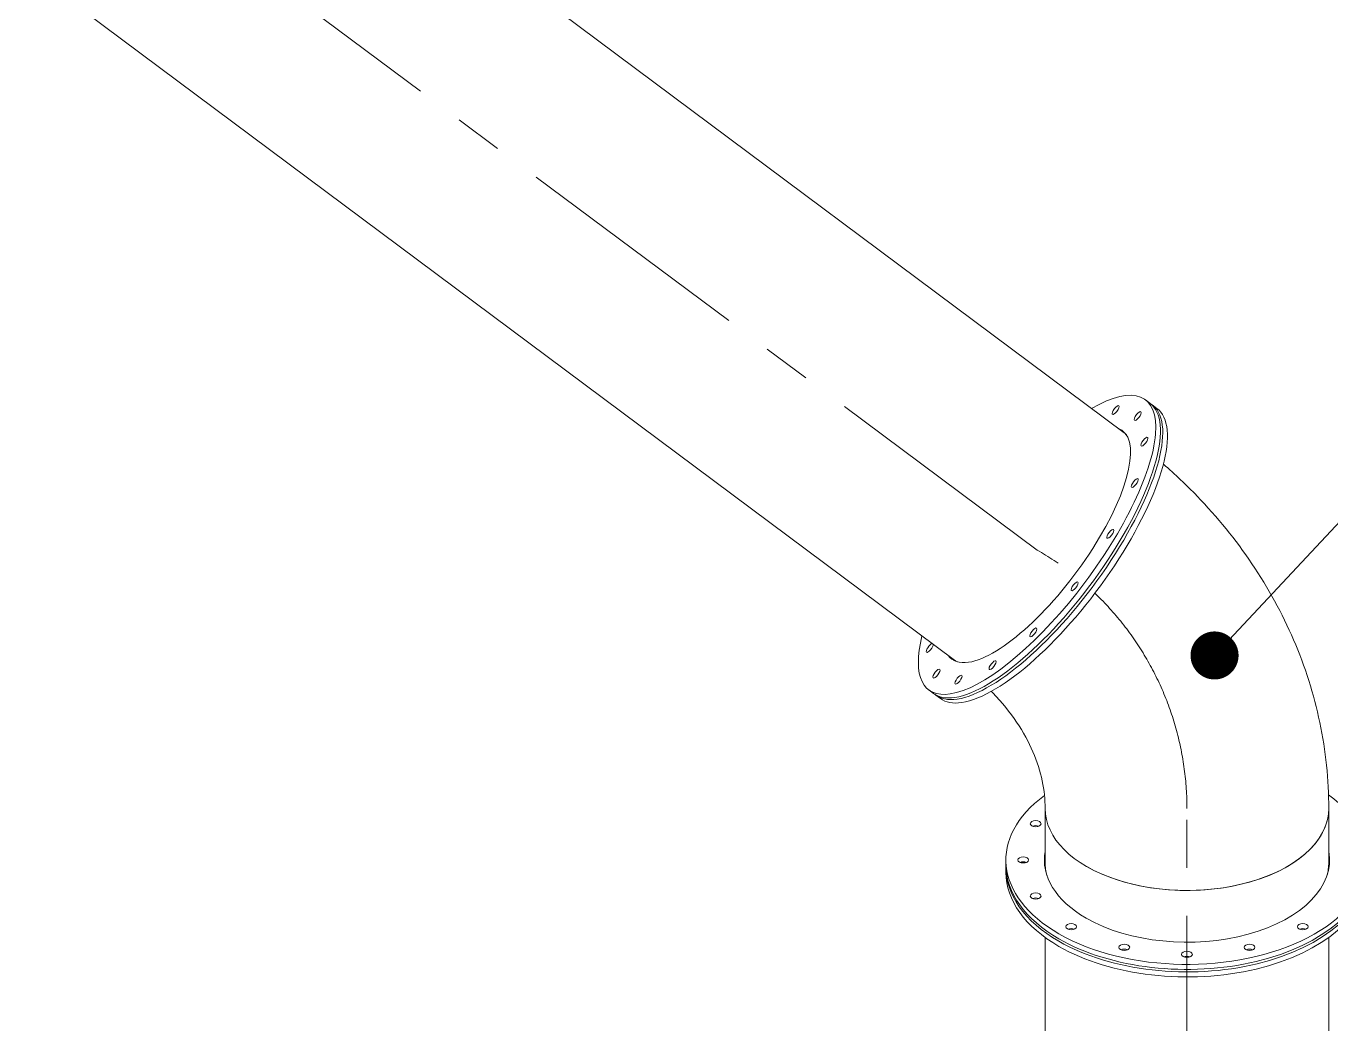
# Model space of a CAD drawing. Header units: inches. Extents: x -350577 to -266477, y -437959 to -377535.
# Drawn here: x -271484 to -269787, y -410301 to -409002 of the extents above; entities that cross this region are included whole.
import ezdxf

# ---------------------------------------------------------------- set-up
doc = ezdxf.new("R2010")
doc.units = ezdxf.units.IN
doc.header["$MEASUREMENT"] = 0
doc.linetypes.add('CENTER', pattern=[2, 1.25, -0.25, 0.25, -0.25])
doc.layers.add('CENTER       (itatec)', color=4, linetype='CENTER', lineweight=9)
doc.layers.add('ORGINAL (itatec)', color=3, linetype='Continuous', lineweight=9)
doc.styles.add('Geniso', font='geniso.shx', dxfattribs={"oblique": 15})
doc.dimstyles.new('scale 1b100', dxfattribs={"dimscale": 100, "dimtxt": 3, "dimasz": 2.5, "dimexe": 1, "dimexo": 1, "dimgap": 1, "dimtad": 1, "dimdec": 0, "dimzin": 0, "dimdsep": 46, "dimtxsty": 'Geniso', "dimcen": 0, "dimclrd": 1, "dimclre": 1, "dimclrt": 7, "dimadec": 0, "dimazin": 0, "dimtfac": 1, "dimtdec": 0, "dimtmove": 0, "dimatfit": 3, "dimfxl": 0.75, "dimtolj": 1, "dimtzin": 0, "dimarcsym": 0})

msp = doc.modelspace()

# ---------------------------------------------------------------- linework, layer by layer
at = {"layer": 'CENTER       (itatec)', "ltscale": 250}
msp.add_lwpolyline([(-269974.1, -410472.7), (-269974.1, -410020.6, 0.268785), (-270169.1, -409684.1), (-273493.1, -407208.8), (-274851.8, -406418.7)], format="xyb", dxfattribs=at)
at = {"layer": 'ORGINAL (itatec)', "extrusion": (-5.55112e-17, 0.816497, 0.57735)}
for p, q in [((-270055.7, -409531.7), (-273201.5, -407185.1)), ((-270276.4, -409827.5), (-273422.1, -407480.9)), ((-270028.2, -409488.6), (-270022.2, -409493.1)), ((-270019.2, -409495.4), (-270013.1, -409499.9)), ((-270309.9, -409866.1), (-270303.8, -409870.6)), ((-270300.8, -409872.9), (-270294.8, -409877.4)), ((-270158.6, -410090.6), (-270158.6, -410020.7)), ((-269789.6, -410090.6), (-269789.6, -410020.6)), ((-270209.6, -410087.3), (-270209.6, -410093.9)), ((-270209.6, -410097.1), (-270209.6, -410103.7)), ((-270158.6, -410333.5), (-270158.6, -410188.2)), ((-269789.6, -410476), (-269789.6, -410188.2))]:
    msp.add_line(p, q, dxfattribs=at)
at = {"layer": 'ORGINAL (itatec)', "extrusion": (2.66252e-16, 7.84044e-17, -1)}
msp.add_ellipse((-270169.1, -409677.4), major_axis=(140.8, 188.8), ratio=0.336013, start_param=-0.670615, end_param=2.814775, dxfattribs=at)
at = {"layer": 'ORGINAL (itatec)', "extrusion": (3.99736e-16, -2.11709e-17, -1)}
for centre in [(-270163, -409681.9), (-270154, -409688.6)]:
    msp.add_ellipse(centre, major_axis=(140.8, 188.8), ratio=0.336013, start_param=0, end_param=2.814775, dxfattribs=at)
at = {"layer": 'ORGINAL (itatec)', "extrusion": (2.77555e-16, 7.17707e-19, -1)}
for centre, major_axis, start_param, end_param in [((-270160, -409684.1), (140.8, 188.8), -0.023807, 2.814775), ((-270163, -409681.9), (-140.8, -188.8), -0.326818, 0), ((-270154, -409688.6), (-140.8, -188.8), -0.326818, 0)]:
    msp.add_ellipse(centre, major_axis=major_axis, ratio=0.336013, start_param=start_param, end_param=end_param, dxfattribs=at)
at = {"layer": 'ORGINAL (itatec)', "extrusion": (2.21757e-16, 1.11596e-16, -1)}
msp.add_ellipse((-270066.9, -409501.9), major_axis=(-4.19, -5.61), ratio=0.336013, start_param=-3.468410524930174, end_param=2.814774782249412, dxfattribs=at)
at = {"layer": 'ORGINAL (itatec)', "extrusion": (1.55373e-16, 2.26063e-17, -1)}
for centre, start_param, end_param in [((-270038.2, -409509.8), -3.468410524930174, 2.814774782249412), ((-270029.5, -409543.2), -3.468410524929949, 2.814774782249637), ((-270042, -409597), -3.468410524930324, 2.814774782249263), ((-270073.8, -409663.1), -3.468410524930025, 2.814774782249561), ((-270120.2, -409731.3), -3.468410524930174, 2.814774782249412), ((-270174, -409791.3), -3.4684105249304, 2.814774782249187), ((-270299.9, -409844.9), -3.468410524930174, 2.814774782249412), ((-270227, -409834), -3.4684105249304, 2.814774782249187), ((-270271.3, -409852.8), -3.468410524930174, 2.814774782249412)]:
    msp.add_ellipse(centre, major_axis=(-4.19, -5.61), ratio=0.336013, start_param=start_param, end_param=end_param, dxfattribs=at)
at = {"layer": 'ORGINAL (itatec)'}
for centre, major_axis, ratio, start_param, end_param in [((-270169.1, -409677.4), (-110.9, -148.7), 0.336013, 0.326818, 3.245474), ((-270163, -409681.9), (110.9, 148.7), 0.336013, 0.06048, 0.103882), ((-270166, -409679.6), (110.3, 147.9), 0.336013, -0.05908, 0), ((-270160, -409684.1), (110.9, 148.7), 0.336013, 0.090789, 0.105111), ((-270169.1, -409677.4), (-110.9, -148.7), 0.336013, -0.103882, 0.326818), ((-270163, -409681.9), (-110.9, -148.7), 0.336013, -0.103882, -0.06048), ((-270166, -409679.6), (-110.3, -147.9), 0.336013, 0, 0.05908), ((-270160, -409684.1), (-110.9, -148.7), 0.336013, -0.105111, -0.090789), ((-269974.1, -410020.6), (-184.5, 0), 0.57735, 0, 3.141593), ((-269974.1, -410020.6), (184.5, 0), 0.57735, -2.356195, 0.001006), ((-270170.9, -410046.8), (-7, 0), 0.57735, -2.200636, -0.940957), ((-269974.1, -410087.3), (-185.5, 0), 0.57735, -0.103886, 0.785398), ((-269974.1, -410087.3), (185.5, 0), 0.57735, -2.356194, 0.103877), ((-270187.1, -410093.9), (-7, 0), 0.57735, -2.200636, -0.940957), ((-269974.1, -410093.9), (-185.5, 0), 0.57735, -0.103886, -0.0305), ((-269974.1, -410097.1), (-185.5, 0), 0.57735, -0.103886, -0.045759), ((-269974.1, -410103.7), (-185.5, 0), 0.57735, -0.105263, -0.076312), ((-269974.1, -410090.6), (-184.5, 0), 0.57735, 0, 0.162653), ((-269974.1, -410100.4), (-184.5, 0), 0.57735, -0.046012, -0.017008), ((-269974.1, -410090.6), (184.5, 0), 0.57735, -0.162624, 0), ((-269974.1, -410100.4), (184.5, 0), 0.57735, 0.017008, 0.046002), ((-269974.1, -410093.9), (185.5, 0), 0.57735, 0.0305, 0.103877), ((-269974.1, -410097.1), (185.5, 0), 0.57735, 0.045759, 0.103877), ((-269974.1, -410103.7), (185.5, 0), 0.57735, 0.076312, 0.105256), ((-270170.9, -410140.9), (-7, 0), 0.57735, -2.200636, -0.940957), ((-270124.7, -410180.8), (-7, 0), 0.57735, -2.200636, -0.940957), ((-269823.5, -410180.8), (-7, 0), 0.57735, -2.200636, -0.940957), ((-270055.6, -410207.5), (-7, 0), 0.57735, -2.200636, -0.940957), ((-269974.1, -410216.9), (-7, 0), 0.57735, -2.200636, -0.940957), ((-269892.6, -410207.5), (-7, 0), 0.57735, -2.200636, -0.940957)]:
    msp.add_ellipse(centre, major_axis=major_axis, ratio=ratio, start_param=start_param, end_param=end_param, dxfattribs=at)
at = {"layer": 'ORGINAL (itatec)', "extrusion": (3.88433e-16, 5.65158e-17, -1)}
msp.add_ellipse((-270169.1, -409677.4), major_axis=(-140.8, -188.8), ratio=0.336013, start_param=-0.326818, end_param=0.670615, dxfattribs=at)
at = {"layer": 'ORGINAL (itatec)', "extrusion": (1.32767e-16, 1.7798e-16, -1)}
msp.add_ellipse((-270308.7, -409811.5), major_axis=(4.19, 5.61), ratio=0.336013, start_param=0.382845, end_param=5.90034, dxfattribs=at)
at = {"layer": 'ORGINAL (itatec)', "extrusion": (2.44363e-16, -4.37772e-17, -1)}
msp.add_ellipse((-270160, -409684.1), major_axis=(-140.8, -188.8), ratio=0.336013, start_param=-0.326818, end_param=0.023807, dxfattribs=at)
at = {"layer": 'ORGINAL (itatec)', "extrusion": (-2.06719e-17, -4.37951e-33, -1)}
msp.add_ellipse((-269974.1, -410087.3), major_axis=(-235.5, 0), ratio=0.57735, start_param=-0.785398, end_param=0.664719, dxfattribs=at)
at = {"layer": 'ORGINAL (itatec)', "extrusion": (3.48392e-17, 9.31494e-33, -1)}
msp.add_ellipse((-269974.1, -410087.3), major_axis=(235.5, 0), ratio=0.57735, start_param=-0.672661, end_param=2.356194, dxfattribs=at)
at = {"layer": 'ORGINAL (itatec)', "extrusion": (-1.84889e-32, 1.66533e-16, -1)}
for centre in [(-270170.9, -410040.3), (-270187.1, -410087.3), (-270170.9, -410134.4), (-270124.7, -410174.3), (-269823.5, -410174.3), (-270055.6, -410201), (-269892.6, -410201), (-269974.1, -410210.3)]:
    msp.add_ellipse(centre, major_axis=(-7, 0), ratio=0.57735, start_param=-3.926991, end_param=2.356194, dxfattribs=at)
at = {"layer": 'ORGINAL (itatec)', "extrusion": (-6.02649e-17, -3.28093e-28, -1)}
msp.add_ellipse((-269974.1, -410097.1), major_axis=(-235.5, 0), ratio=0.57735, start_param=-0.785398, end_param=0.012011, dxfattribs=at)
at = {"layer": 'ORGINAL (itatec)', "extrusion": (-3.80915e-17, -1.11022e-16, -1)}
msp.add_ellipse((-269974.1, -410093.9), major_axis=(-235.5, 0), ratio=0.57735, start_param=-0.785398, end_param=0, dxfattribs=at)
at = {"layer": 'ORGINAL (itatec)', "extrusion": (-9.45222e-17, -5.55112e-17, -1)}
msp.add_ellipse((-269974.1, -410093.9), major_axis=(235.5, 0), ratio=0.57735, start_param=0, end_param=2.356194, dxfattribs=at)
at = {"layer": 'ORGINAL (itatec)', "extrusion": (-7.98619e-17, 1.11022e-16, -1)}
msp.add_ellipse((-269974.1, -410097.1), major_axis=(235.5, 0), ratio=0.57735, start_param=-0.012011, end_param=2.356194, dxfattribs=at)
at = {"layer": 'ORGINAL (itatec)', "extrusion": (1.06269e-16, 1.66533e-16, -1)}
msp.add_ellipse((-269974.1, -410103.7), major_axis=(-235.5, 0), ratio=0.57735, start_param=-0.785398, end_param=0, dxfattribs=at)
at = {"layer": 'ORGINAL (itatec)', "extrusion": (-4.43476e-17, -1.11022e-16, -1)}
msp.add_ellipse((-269974.1, -410103.7), major_axis=(235.5, 0), ratio=0.57735, start_param=0, end_param=2.356194, dxfattribs=at)
at = {"layer": 'ORGINAL (itatec)'}
for points, knots in [([(-269789.6, -410020.6), (-269789.6, -409983), (-269793.6, -409945.3), (-269809, -409871.7), (-269820.5, -409835.7), (-269850.2, -409766.5), (-269868.5, -409733.3), (-269910.6, -409670.7), (-269934.6, -409641.2), (-269974.9, -409599.4), (-269989.5, -409585.5), (-270004.8, -409572.3)], [4.712389, 4.712389, 4.712389, 4.712389, 4.8840242, 4.8840242, 5.0556594, 5.0556594, 5.2272946, 5.2272946, 5.3989298, 5.3989298, 5.489852, 5.489852, 5.489852, 5.489852]), ([(-270158.6, -410020.6), (-270158.6, -410008.8), (-270159.8, -409996.7), (-270165, -409972.1), (-270169, -409959.5), (-270179.9, -409933.9), (-270187, -409921), (-270204.3, -409895.2), (-270214.6, -409882.4), (-270227.2, -409869.3), (-270227.9, -409868.7), (-270228.5, -409868)], [4.712389, 4.712389, 4.712389, 4.712389, 4.8840242, 4.8840242, 5.0556594, 5.0556594, 5.2272946, 5.2272946, 5.3989298, 5.3989298, 5.4079455, 5.4079455, 5.4079455, 5.4079455])]:
    msp.add_open_spline(points, degree=3, knots=knots, dxfattribs=at)

# ---------------------------------------------------------------- leaders
for points in [[(-269938.2, -409821.3), (-269194.8, -409024.8), (-268866.1, -409024.8)], [(-269845.1, -410407.6), (-269073.7, -409769.2), (-268745, -409769.2)]]:
    msp.add_leader(points, dimstyle='scale 1b100', override={"dimldrblk": 'DotSmall'}, dxfattribs=at)

doc.saveas('drawing.dxf')
